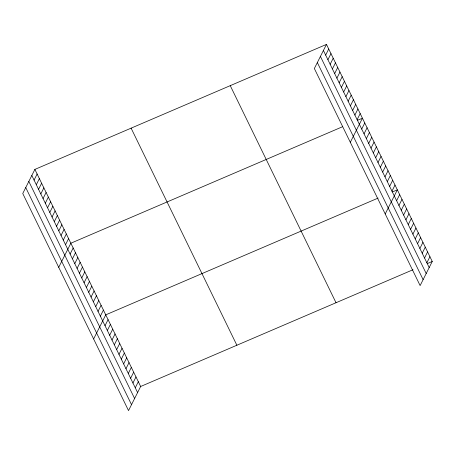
<?xml version="1.0" encoding="UTF-8"?>
<svg xmlns="http://www.w3.org/2000/svg" width="455" height="455" viewBox="0 0 455 455"><rect width="100%" height="100%" fill="white"/><g stroke="black" fill="none" stroke-linecap="round" stroke-linejoin="round"><path stroke-width="0.68" d="M326.474 44.397L314.348 68.512L420.124 285.586L432.25 261.477L326.474 44.397L34.876 169.414L22.75 193.523L128.526 410.603L140.652 386.488L413.003 269.73M34.068 180.106L37.122 174.026M36.315 184.719L39.375 178.639M38.561 189.331L41.621 183.251M40.808 193.944L43.868 187.864M43.06 198.556L46.114 192.476M45.307 203.169L48.361 197.089M47.553 207.781L50.613 201.701M49.8 212.394L52.86 206.314M52.046 217.007L55.106 210.927M54.299 221.619L57.353 215.539M56.545 226.232L59.599 220.152M58.792 230.844L61.852 224.77M61.038 235.457L64.098 229.383M63.291 240.075L66.345 233.995M65.537 244.688L68.591 238.608M58.712 267.33L70.843 243.22L342.592 126.712M70.11 254.072L73.17 247.992M72.436 258.849L75.496 252.77M74.762 263.627L77.822 257.547M77.094 268.399L80.148 262.319M79.42 273.176L82.474 267.096M81.746 277.954L84.806 271.874M84.073 282.726L87.132 276.651M86.399 287.503L89.459 281.423M88.725 292.281L91.785 286.201M91.057 297.052L94.111 290.978M93.383 301.83L96.437 295.75M95.709 306.607L98.769 300.527M98.035 311.385L101.095 305.305M100.362 316.157L103.421 310.077M93.622 338.964L105.748 314.854L378.099 198.09M105.02 325.712L108.074 319.632M107.346 330.484L110.4 324.404M109.672 335.261L112.726 329.181M111.998 340.039L115.058 333.959M114.324 344.81L117.384 338.73M116.651 349.588L119.71 343.508M118.982 354.365L122.037 348.285M121.309 359.137L124.363 353.057M123.635 363.915L126.689 357.835M125.961 368.692L129.021 362.612M128.287 373.464L131.347 367.384M130.613 378.241L133.673 372.162M132.945 383.019L135.999 376.939M135.272 387.791L138.326 381.717M325.661 55.089L328.72 49.015M327.913 59.707L330.967 53.627M330.159 64.32L333.214 58.24M332.406 68.933L335.466 62.853M334.652 73.545L337.712 67.465M336.899 78.158L339.959 72.078M339.151 82.77L342.205 76.69M341.398 87.383L344.452 81.303M343.644 91.995L346.704 85.915M345.891 96.608L348.951 90.528M348.138 101.22L351.197 95.141M350.39 105.833L353.444 99.753M352.636 110.446L355.691 104.366M354.883 115.058L357.943 108.978M357.129 119.671L360.189 113.591M350.31 142.318L362.436 118.203L357.624 120.268M361.708 129.061L364.762 122.981M364.034 133.838L367.088 127.758M366.36 138.61L369.42 132.53M368.686 143.388L371.746 137.308M371.013 148.165L374.073 142.085M373.339 152.937L376.399 146.857M375.671 157.714L378.725 151.634M377.997 162.492L381.051 156.412M380.323 167.264L383.383 161.189M382.649 172.041L385.709 165.961M384.975 176.819L388.035 170.739M387.302 181.59L390.362 175.516M389.634 186.368L392.688 180.288M391.96 191.145L395.014 185.066M385.214 213.952L397.346 189.843L392.534 191.902M396.612 200.695L399.672 194.615M398.938 205.472L401.998 199.392M401.264 210.25L404.324 204.17M403.596 215.022L406.651 208.942M405.923 219.799L408.977 213.719M408.249 224.577L411.309 218.497M410.575 229.348L413.635 223.268M412.901 234.126L415.961 228.046M415.227 238.903L418.287 232.823M417.559 243.675L420.613 237.595M419.885 248.453L422.94 242.373M422.212 253.23L425.271 247.15M424.538 258.002L427.598 251.922M426.864 262.78L429.924 256.7M427.438 263.542L432.25 261.477M323.414 50.477L429.19 267.557M320.422 56.431L426.198 273.506M317.34 62.562L423.116 279.637M230.247 85.654L336.023 302.729M131.103 128.156L236.879 345.237M34.876 169.414L140.652 386.488M31.822 175.493L137.598 392.568M28.824 181.443L134.606 398.517M25.742 187.574L131.518 404.649"/></g></svg>
